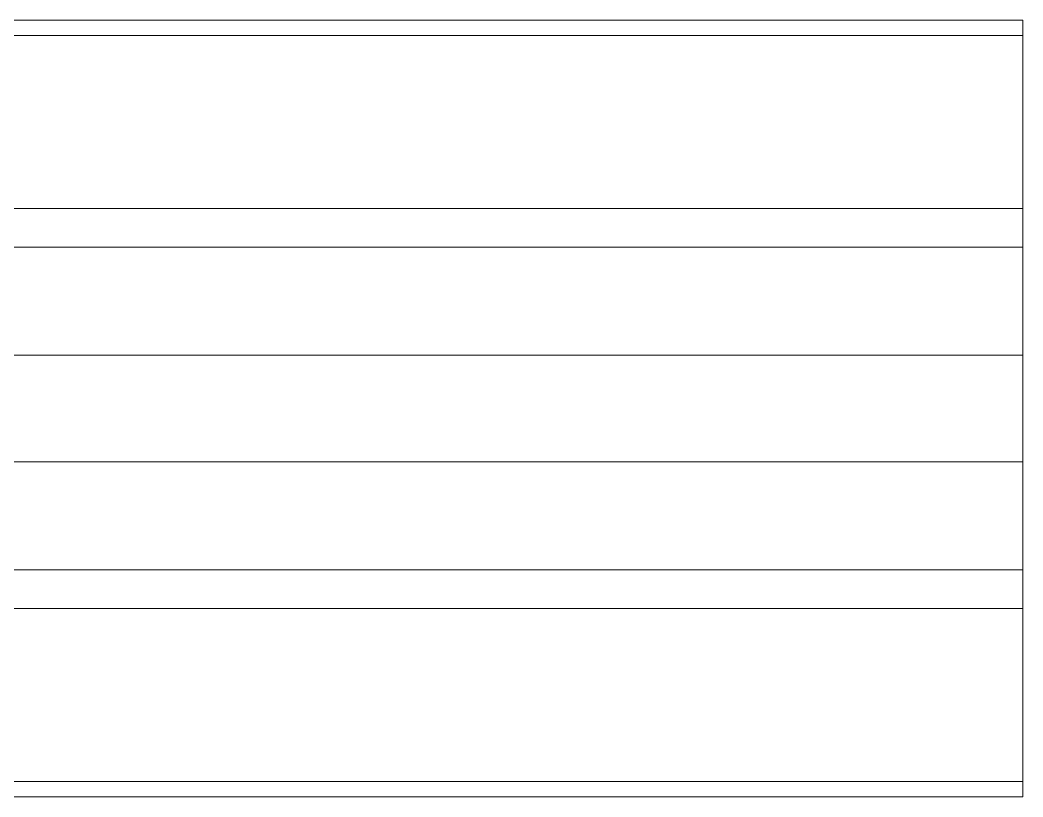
# Model space of a CAD drawing. Header units: millimetres. Extents: x -331 to 5585, y -2655 to 1513.
# Drawn here: x 2701.66 to 2727.49, y 1048.16 to 1068.16 of the extents above; entities that cross this region are included whole.
import ezdxf

# ---------------------------------------------------------------- set-up
doc = ezdxf.new("R2010")
doc.units = ezdxf.units.MM

msp = doc.modelspace()

# ---------------------------------------------------------------- linework, layer by layer
at = {"color": 7, "linetype": 'Continuous', "lineweight": 15}
for p, q in [((2694.591, 1068.158), (2727.491, 1068.158)), ((2727.491, 1067.758), (2727.491, 1068.158)), ((2727.491, 1067.758), (2727.491, 1063.308)), ((2727.491, 1062.308), (2727.491, 1063.308)), ((2727.491, 1062.356), (2727.491, 1059.528)), ((2727.491, 1062.308), (2693.991, 1062.308)), ((2727.491, 1059.528), (2727.491, 1056.787)), ((2727.491, 1056.787), (2727.491, 1053.959)), ((2727.491, 1054.008), (2693.991, 1054.008)), ((2727.491, 1053.008), (2727.491, 1054.008)), ((2727.491, 1053.008), (2727.491, 1048.558)), ((2727.491, 1048.158), (2727.491, 1048.558)), ((2727.491, 1048.158), (2694.591, 1048.158))]:
    msp.add_line(p, q, dxfattribs=at)
at = {"color": 8, "linetype": 'Continuous', "lineweight": 15}
for p, q in [((2727.491, 1067.758), (2694.991, 1067.758)), ((2694.991, 1063.308), (2727.491, 1063.308)), ((2727.491, 1059.528), (2688.991, 1059.528)), ((2688.991, 1056.787), (2727.491, 1056.787)), ((2727.491, 1053.008), (2694.991, 1053.008)), ((2694.991, 1048.558), (2727.491, 1048.558))]:
    msp.add_line(p, q, dxfattribs=at)

doc.saveas('drawing.dxf')
